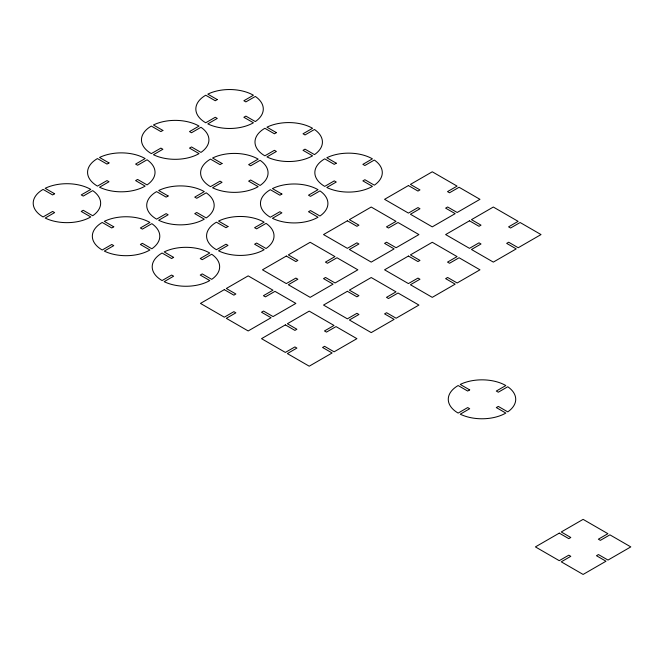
<?xml version="1.0" encoding="UTF-8"?>
<svg xmlns="http://www.w3.org/2000/svg" width="664" height="664" viewBox="0 0 664 664"><rect width="100%" height="100%" fill="white"/><g stroke="black" fill="none" stroke-linecap="round" stroke-linejoin="round"><path stroke-width="1" d="M162.887 130.426L160.887 131.588L151.342 126.077A33.723 19.472 0 0 0 151.342 153.616L160.887 148.105L162.887 149.267L153.434 154.72A33.723 19.472 0 0 0 199.042 153.616L189.506 148.105L191.506 146.952L200.96 152.413A33.723 19.472 0 0 0 200.96 127.28L191.506 132.742L189.506 131.588L199.042 126.077A33.723 19.472 0 0 0 153.434 124.973L162.887 130.426M217.261 99.592L215.261 100.745L205.715 95.234A33.723 19.472 0 0 0 205.715 122.774L215.261 117.271L217.261 118.424L207.807 123.886A33.723 19.472 0 0 0 253.416 122.774L243.871 117.271L245.879 116.109L255.333 121.57A33.723 19.472 0 0 0 255.333 96.446L245.879 101.899L243.871 100.745L253.416 95.234A33.723 19.472 0 0 0 207.807 94.13L217.261 99.592M54.622 193.763L52.614 194.917L43.077 189.414A33.723 19.472 0 0 0 43.077 216.945L52.614 211.442L54.622 212.596L45.169 218.058A33.723 19.472 0 0 0 90.777 216.945L81.232 211.442L83.241 210.289L92.694 215.742A33.723 19.472 0 0 0 92.694 190.618L83.241 196.079L81.232 194.917L90.777 189.414A33.723 19.472 0 0 0 45.169 188.302L54.622 193.763M108.996 162.921L106.987 164.083L97.45 158.572A33.723 19.472 0 0 0 97.45 186.111L106.987 180.6L108.996 181.762L99.542 187.215A33.723 19.472 0 0 0 145.142 186.111L135.605 180.6L137.606 179.446L147.068 184.907A33.723 19.472 0 0 0 147.068 159.775L137.606 165.236L135.605 164.083L145.142 158.572A33.723 19.472 0 0 0 99.542 157.468L108.996 162.921M222.033 163.477L220.025 164.63L210.488 159.119A33.723 19.472 0 0 0 210.488 186.659L220.025 181.156L222.033 182.309L212.571 187.771A33.723 19.472 0 0 0 258.18 186.659L248.643 181.156L250.643 179.994L260.105 185.455A33.723 19.472 0 0 0 260.105 160.331L250.643 165.784L248.643 164.63L258.18 159.119A33.723 19.472 0 0 0 212.571 158.015L222.033 163.477M276.398 132.634L274.398 133.788L264.861 128.285A33.723 19.472 0 0 0 264.861 155.816L274.398 150.313L276.398 151.467L266.945 156.928A33.723 19.472 0 0 0 312.553 155.816L303.016 150.313L305.017 149.151L314.47 154.612A33.723 19.472 0 0 0 314.47 129.488L305.017 134.95L303.016 133.788L312.553 128.285A33.723 19.472 0 0 0 266.945 127.173L276.398 132.634M113.76 226.806L111.76 227.968L102.223 222.457A33.723 19.472 0 0 0 102.223 249.996L111.76 244.485L113.76 245.638L104.306 251.1A33.723 19.472 0 0 0 149.915 249.996L140.378 244.485L142.378 243.331L151.832 248.784A33.723 19.472 0 0 0 151.832 223.66L142.378 229.121L140.378 227.968L149.915 222.457A33.723 19.472 0 0 0 104.306 221.353L113.76 226.806M168.133 195.963L166.133 197.125L156.596 191.614A33.723 19.472 0 0 0 156.596 219.153L166.133 213.642L168.133 214.804L158.679 220.257A33.723 19.472 0 0 0 204.288 219.153L194.751 213.642L196.751 212.488L206.205 217.95A33.723 19.472 0 0 0 206.205 192.817L196.751 198.279L194.751 197.125L204.288 191.614A33.723 19.472 0 0 0 158.679 190.51L168.133 195.963M281.885 194.037L279.884 195.199L270.348 189.688A33.723 19.472 0 0 0 270.348 217.228L279.884 211.716L281.885 212.87L272.431 218.332A33.723 19.472 0 0 0 318.039 217.228L308.503 211.716L310.503 210.563L319.957 216.016A33.723 19.472 0 0 0 319.957 190.892L310.503 196.353L308.503 195.199L318.039 189.688A33.723 19.472 0 0 0 272.431 188.584L281.885 194.037M336.258 163.195L334.258 164.357L324.721 158.845A33.723 19.472 0 0 0 324.721 186.385L334.258 180.874L336.258 182.036L326.804 187.489A33.723 19.472 0 0 0 372.413 186.385L362.876 180.874L364.876 179.72L374.33 185.181A33.723 19.472 0 0 0 374.33 160.049L364.876 165.51L362.876 164.357L372.413 158.845A33.723 19.472 0 0 0 326.804 157.742L336.258 163.195M173.619 257.375L171.619 258.528L162.074 253.025A33.723 19.472 0 0 0 162.074 280.557L171.619 275.054L173.619 276.207L164.166 281.669A33.723 19.472 0 0 0 209.774 280.557L200.229 275.054L202.238 273.892L211.691 279.353A33.723 19.472 0 0 0 211.691 254.229L202.238 259.682L200.229 258.528L209.774 253.025A33.723 19.472 0 0 0 164.166 251.913L173.619 257.375M227.993 226.532L225.992 227.686L216.447 222.183A33.723 19.472 0 0 0 216.447 249.714L225.992 244.211L227.993 245.365L218.539 250.826A33.723 19.472 0 0 0 264.147 249.714L254.602 244.211L256.611 243.057L266.065 248.51A33.723 19.472 0 0 0 266.065 223.386L256.611 228.848L254.602 227.686L264.147 222.183A33.723 19.472 0 0 0 218.539 221.071L227.993 226.532M224.316 289.645L200.47 303.415L224.316 317.184L233.861 311.673L235.861 312.835L226.324 318.338L248.17 330.954L271.061 317.732L261.525 312.229L263.525 311.067L273.062 316.579L295.862 303.415L274.971 291.355L265.434 296.858L263.425 295.704L272.97 290.193L248.17 275.875L226.324 288.491L235.861 293.994L233.861 295.156L224.316 289.645M286.325 256.055L262.479 269.816L286.325 283.586L295.862 278.083L297.862 279.237L288.325 284.748L310.171 297.356L333.062 284.142L323.526 278.631L325.526 277.477L335.071 282.98L357.863 269.816L336.972 257.757L327.435 263.268L325.435 262.106L334.971 256.603L310.171 242.285L288.325 254.893L297.862 260.404L295.862 261.558L286.325 256.055M347.372 220.805L323.526 234.575L347.372 248.344L356.908 242.833L358.917 243.987L349.372 249.498L371.217 262.106L394.117 248.892L384.572 243.381L386.581 242.227L396.118 247.738L418.918 234.575L398.026 222.515L388.481 228.018L386.481 226.864L396.018 221.353L371.217 207.035L349.372 219.651L358.917 225.154L356.908 226.308L347.372 220.805M408.418 185.555L384.572 199.325L408.418 213.094L417.963 207.583L419.963 208.745L410.427 214.248L432.272 226.864L455.164 213.642L445.627 208.139L447.627 206.985L457.164 212.488L479.964 199.325L459.073 187.265L449.536 192.776L447.528 191.614L457.073 186.111L432.272 171.793L410.427 184.401L419.963 189.912L417.963 191.066L408.418 185.555M285.371 324.895L261.525 338.665L285.371 352.426L294.907 346.923L296.908 348.077L287.371 353.588L309.216 366.196L332.108 352.982L322.571 347.471L324.572 346.317L334.116 351.82L356.908 338.665L336.017 326.597L326.481 332.108L324.48 330.954L334.017 325.443L309.216 311.125L287.371 323.733L296.908 329.244L294.907 330.398L285.371 324.895M347.372 291.297L323.526 305.067L347.372 318.836L356.908 313.325L358.917 314.487L349.372 319.99L371.217 332.606L394.117 319.384L384.572 313.881L386.581 312.719L396.118 318.23L418.918 305.067L398.026 293.007L388.481 298.509L386.481 297.356L396.018 291.853L371.217 277.527L349.372 290.143L358.917 295.646L356.908 296.808L347.372 291.297M408.418 256.055L384.572 269.816L408.418 283.586L417.963 278.083L419.963 279.237L410.427 284.748L432.272 297.356L455.164 284.142L445.627 278.631L447.627 277.477L457.164 282.98L479.964 269.816L459.073 257.757L449.536 263.268L447.528 262.106L457.073 256.603L432.272 242.285L410.427 254.893L419.963 260.404L417.963 261.558L408.418 256.055M469.473 220.805L445.627 234.575L469.473 248.344L479.01 242.833L481.01 243.987L471.473 249.498L493.319 262.106L516.21 248.892L506.673 243.381L508.674 242.227L518.219 247.738L541.011 234.575L520.128 222.515L510.583 228.018L508.582 226.864L518.119 221.353L493.319 207.035L471.473 219.651L481.01 225.154L479.01 226.308L469.473 220.805M469.689 389.892L467.68 391.046L458.143 385.543A33.723 19.472 0 0 0 458.143 413.074L467.68 407.572L469.689 408.725L460.235 414.187A33.723 19.472 0 0 0 505.835 413.074L496.298 407.572L498.307 406.418L507.761 411.871A33.723 19.472 0 0 0 507.761 386.747L498.307 392.208L496.298 391.046L505.835 385.543A33.723 19.472 0 0 0 460.235 384.431L469.689 389.892M559.254 533.134L535.408 546.904L559.254 560.673L568.799 555.17L570.799 556.324L561.263 561.827L583.108 574.443L606 561.221L596.463 555.718L598.463 554.564L608 560.067L630.8 546.904L609.909 534.844L600.372 540.355L598.364 539.193L607.909 533.69L583.108 519.372L561.263 531.98L570.799 537.491L568.799 538.645L559.254 533.134"/></g></svg>
